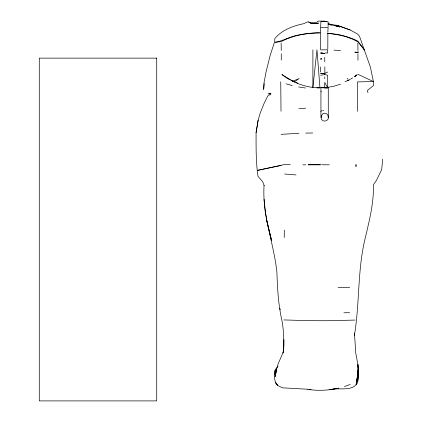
<?xml version="1.0" encoding="UTF-8"?>
<svg xmlns="http://www.w3.org/2000/svg" width="422" height="422" viewBox="0 0 422 422"><rect width="100%" height="100%" fill="white"/><g stroke="black" fill="none" stroke-linecap="round" stroke-linejoin="round"><path stroke-width="0.63" d="M281.263 60.103L281.263 53.779M312.892 49.859L312.887 87.454L319.96 87.892L316.964 49.791L312.887 87.454C305.132 86.404 297.584 83.962 290.763 80.122M320.625 72.041L320.625 66.929M320.942 116.071L320.926 87.391M357.967 60.251L357.967 53.926M270.544 93.378L267.891 95.789L264.241 103.068L260.179 113.154L258.153 120.133L256.075 132.698C256.096 147.231 255.843 161.884 257.995 176.296L262.742 181.813L264.177 185.648M283.125 353.066C284.286 342.669 283.837 332.198 282.212 321.875C278.383 305.565 277.439 288.896 276.911 272.206C273.831 243.035 262.067 214.972 264.072 185.295M274.595 371.518C274.453 376.276 273.936 381.699 277.502 385.444L282.418 387.818L307.891 389.248M275.033 375.058L275.038 371.508L276.8 368.406L278.098 363.959L283.246 352.09L283.726 348.356L283.864 339.573M324.803 78.666L324.808 76.83M316.959 87.813L316.959 87.887A3.666 0.501 0.3 0 0 320.087 87.639M328.269 87.407L328.279 116.076M283.784 341.092L283.726 348.356L283.088 352.702M284.228 237.533L284.307 230.117M347.77 80.396L347.775 79.837M321.263 87.507L327.694 87.903L324.729 82.438L324.697 87.829L327.694 87.903L327.699 75.206L324.798 74.61L324.813 73.37L327.699 72.03M328.126 26.591L328.015 21.596L320.92 21.585L320.425 32.916M327.804 48.999L327.857 33.665M327.847 32.061L328.11 27.425L321.015 27.414M264.13 83.561L263.671 89.459L264.035 82.659L266.05 71.935L270.233 55.187L274.764 41.388L274.769 38.655C281.822 29.973 293.121 25.842 303.745 23.695L307.311 21.939L308.635 21.944L311.71 23.69L318.51 23.136L311.71 23.69L308.635 21.944M283.246 352.09L283.848 344.943M258.153 120.133L256.075 132.698M357.851 375.659L357.492 379.494L356.047 384.405L358.442 376.118L358.062 368.079M358.088 373.101L358.262 371.186L357.492 379.494L358.442 376.118L358.104 373.602M357.977 373.359L357.55 377.838L356.358 382.743L358.194 374.536L358.341 369.524L357.925 364.518L355.757 353.225L354.496 333.538L354.38 335.464C359.913 302.695 357.281 269.109 365.558 236.747C369.577 219.698 373.918 202.344 373.407 184.715L376.292 180.621L381.699 169.586L382.722 159.168M358.099 372.083L358.341 369.524L357.55 377.838L358.194 374.536L358.056 370.052M274.595 370.606L278.061 366.122M275.038 371.508L276.637 369.503M269.816 95.182L270.84 94.28M354.96 76.482L354.501 76.809L356.743 75.111L356.189 75.179L356.622 75.211M294.329 81.931L299.156 78.529L292.72 81.214M356.669 75.09L357.207 74.715M355.825 75.833L356.173 75.564M347.77 80.734L348.794 80.238M349.674 79.542L344.99 81.821M350.165 79.278L352.623 77.949M347.923 80.676L348.171 80.549M320.63 59.344L321.759 58.779L320.63 58.769L321.195 59.059M286.554 39.009L281.115 41.588L275.186 42.29C283.405 40.844 290.621 36.171 298.945 34.947C305.792 33.581 312.755 32.916 319.734 32.874C308.429 32.905 297.067 34.773 286.554 39.009L286.543 38.544M348.641 80.254L348.989 80.09M321.411 110.912L322.018 110.685M344.436 386.552L350.181 384.453M340.58 84.168L333.923 86.23L327.636 87.365M281.068 165.471L257.177 170.441L284.702 164.511L290.299 164.58M347.179 78.724L347.786 78.634M320.625 75.211L324.798 74.61M322.793 110.506L323.69 110.4M310.196 22.788L316.801 22.229L318.183 21.1L324.808 21.111L326.275 21.791M281.073 134.338L298.971 133.299M298.903 108.681L305.665 108.19M355.05 320.066L331.972 320.662A80.428 6.879 0.2 0 1 307.248 320.614L283.769 319.929M324.813 73.37L320.625 73.486L324.877 73.417L324.84 66.787M343.925 312.781L349.622 312.681M321.211 49.865L327.699 49.812L327.699 52.987L325.13 52.987M305.728 133.104L312.702 132.988M349.685 287.451L338.106 287.614M329.54 389.411L332.446 389.379L338.507 388.198L331.507 389.374C339.689 387.602 351.79 391.679 357.249 383.281L358.209 379.774L358.605 374.778L358.114 371.634M302.906 164.854L305.723 164.812M329.355 389.422L332.446 389.379C324.249 390.535 315.904 390.698 307.722 389.332M321.274 52.998L322.556 52.993M268.118 93.367L270.845 93.373M321.685 164.754L329.339 164.812M309.147 389.295L311.025 389.369M333.929 50.134L340.586 50.529M296.007 174.93L284.602 174.012M327.414 33.19C337.895 34.029 348.366 36.334 357.798 41.082L364.524 50.044L357.814 41.736L352.534 39.135L346.689 36.941L340.38 35.195L327.419 33.217M367.979 92.703L367.393 90.503L373.375 85.613L373.386 81.52L370.442 67.256L359.46 36.144L357.656 34.092L350.081 29.93L337.009 25.283L329.545 24.444L331.128 25.12M298.702 86.995L305.475 88.008M328.348 24.397L333.391 25.183L340.079 26.966L335.865 26.159M321.448 91.384L320.905 91.242M286.232 83.846L292.256 85.597M350.081 29.93L337.009 25.283M269.727 93.12L270.94 93.563M294.883 81.952L286.643 77.827M296.044 82.417L297.779 83.113M357.962 74.33L373.386 81.52L357.445 81.921L357.714 111.397M291.649 80.565L292.704 81.14M328.216 23.004L331.149 25.003M320.683 49.859L320.377 32.879M320.873 111.466L320.968 111.756M279.818 308.276L280.229 309.806M266.73 220.5L271.573 240.408L266.92 221.402L265.29 211.986L264.04 199.311M358.014 367.72L357.925 364.518L358.157 372.848L356.569 381.066L358.157 372.848L358.067 369.646M292.525 36.54L292.536 36.841M324.734 57.292L324.782 61.928M280.741 81.773L281.015 111.25M328.121 87.275A3.671 0.501 0.3 0 1 325.642 87.881A3.671 0.501 0.3 0 1 321.073 87.523M357.84 43.165A39.684 1.081 -89.9 0 1 357.946 50.587M281.142 43.018A39.684 1.081 -89.9 0 1 281.247 50.44M355.978 164.649L355.978 166.421L355.978 164.649M321.174 115.981L321.179 117.458L321.052 117.1C321.4 115.28 320.641 119.806 322.091 120.012A3.65 3.55 -6.4 0 0 327.282 120.017C328.791 119.779 328.031 115.248 328.39 117.121L328.305 117.469L327.889 115.111L326.544 113.755A3.613 3.561 9.3 0 0 322.877 113.745L321.174 115.981M275.977 372.336L275.144 376.661L276.8 368.406L275.977 372.336M311.399 164.733L308.176 164.791L320.572 164.765L311.399 164.733M156.72 58.13L39.278 58.13L39.278 400.9L156.72 400.9L156.72 58.13M324.718 53.531L320.63 53.008L324.718 53.531M357.967 52.539L354.823 52.064L357.967 52.866L357.956 51.721L357.967 52.539M289.888 79.663L286.527 77.722A54.459 37.706 1.6 0 1 281.922 74.483L289.888 79.663M276.985 384.542L275.471 382.306L277.502 385.444L276.985 384.542M355.282 76.245L355.261 75.686L355.271 76.25"/></g></svg>
